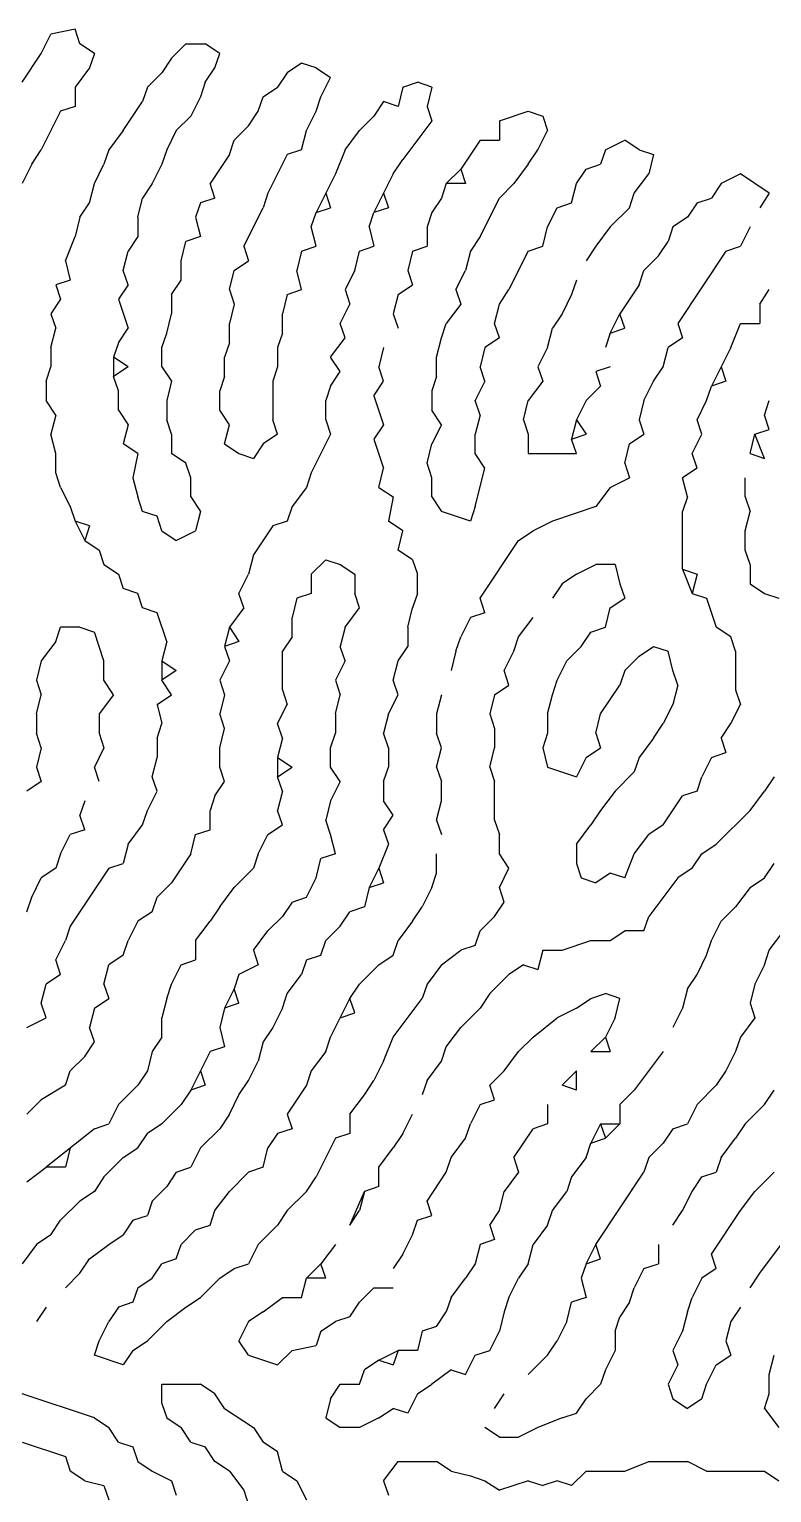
# Model space of a CAD drawing. Extents: x 15 to 2853, y 44 to 1438.
# Drawn here: x 1535.5 to 1689.5, y 1083.5 to 1387 of the extents above; entities that cross this region are included whole.
import ezdxf

# ---------------------------------------------------------------- set-up
doc = ezdxf.new("R2010")
doc.units = 0
doc.layers.add('SKETCH', color=1, linetype='CONTINUOUS')

msp = doc.modelspace()

# ---------------------------------------------------------------- linework, layer by layer
at = {"layer": 'SKETCH'}
for p, q in [((1545, 1387), (1540, 1386)), ((1546, 1384), (1545, 1387)), ((1538, 1382), (1540, 1386)), ((1549, 1382), (1546, 1384)), ((1568, 1384), (1565, 1381)), ((1568, 1384), (1572, 1384)), ((1575, 1382), (1572, 1384)), ((1534, 1376), (1538, 1382)), ((1549, 1382), (1548, 1379)), ((1565, 1381), (1563, 1378)), ((1574, 1379), (1575, 1382)), ((1548, 1379), (1545, 1375)), ((1560, 1375), (1563, 1378)), ((1572, 1376), (1574, 1379)), ((1589, 1378), (1587, 1375)), ((1592, 1380), (1589, 1378)), ((1595, 1379), (1592, 1380)), ((1595, 1379), (1598, 1377)), ((1545, 1375), (1545, 1371)), ((1560, 1375), (1559, 1372)), ((1572, 1376), (1571, 1373)), ((1584, 1373), (1587, 1375)), ((1596, 1373), (1598, 1377)), ((1613, 1375), (1612, 1371)), ((1613, 1375), (1616, 1376)), ((1619, 1375), (1616, 1376)), ((1619, 1375), (1618, 1371)), ((1555, 1366), (1559, 1372)), ((1571, 1373), (1569, 1369)), ((1583, 1370), (1584, 1373)), ((1595, 1370), (1596, 1373)), ((1609, 1372), (1607, 1369)), ((1612, 1371), (1609, 1372)), ((1542, 1370), (1538, 1362)), ((1545, 1371), (1542, 1370)), ((1569, 1369), (1566, 1366)), ((1581, 1367), (1583, 1370)), ((1593, 1366), (1595, 1370)), ((1604, 1366), (1607, 1369)), ((1618, 1371), (1619, 1368)), ((1633, 1368), (1639, 1370)), ((1639, 1370), (1642, 1369)), ((1642, 1369), (1643, 1366)), ((1555, 1366), (1552, 1362)), ((1566, 1366), (1564, 1362)), ((1581, 1367), (1578, 1364)), ((1592, 1362), (1593, 1366)), ((1601, 1362), (1604, 1366)), ((1619, 1368), (1613, 1360)), ((1633, 1368), (1633, 1364)), ((1641, 1362), (1643, 1366)), ((1577, 1361), (1578, 1364)), ((1629, 1364), (1625, 1358)), ((1629, 1364), (1633, 1364)), ((1655, 1362), (1659, 1364)), ((1662, 1362), (1659, 1364)), ((1536, 1359), (1538, 1362)), ((1552, 1362), (1551, 1359)), ((1564, 1362), (1563, 1359)), ((1577, 1361), (1573, 1355)), ((1589, 1361), (1585, 1353)), ((1592, 1362), (1589, 1361)), ((1601, 1362), (1599, 1357)), ((1611, 1357), (1613, 1360)), ((1639, 1359), (1641, 1362)), ((1655, 1362), (1654, 1359)), ((1662, 1362), (1665, 1361)), ((1665, 1361), (1664, 1357)), ((1536, 1359), (1534, 1355)), ((1549, 1355), (1551, 1359)), ((1563, 1359), (1561, 1355)), ((1599, 1357), (1595, 1349)), ((1611, 1357), (1607, 1349)), ((1622, 1355), (1625, 1358)), ((1625, 1358), (1626, 1355)), ((1639, 1359), (1636, 1355)), ((1649, 1355), (1651, 1358)), ((1651, 1358), (1654, 1359)), ((1661, 1353), (1664, 1357)), ((1683, 1357), (1679, 1355)), ((1689, 1353), (1683, 1357)), ((1548, 1351), (1549, 1355)), ((1561, 1355), (1559, 1352)), ((1574, 1352), (1573, 1355)), ((1622, 1355), (1621, 1352)), ((1626, 1355), (1622, 1355)), ((1633, 1352), (1636, 1355)), ((1648, 1351), (1649, 1355)), ((1679, 1355), (1677, 1352)), ((1546, 1348), (1548, 1351)), ((1558, 1348), (1559, 1352)), ((1571, 1351), (1570, 1348)), ((1574, 1352), (1571, 1351)), ((1585, 1353), (1584, 1350)), ((1597, 1353), (1598, 1350)), ((1609, 1353), (1610, 1350)), ((1621, 1352), (1619, 1349)), ((1629, 1344), (1633, 1352)), ((1645, 1350), (1648, 1351)), ((1660, 1350), (1661, 1353)), ((1674, 1351), (1672, 1348)), ((1674, 1351), (1677, 1352)), ((1689, 1353), (1687, 1350)), ((1546, 1348), (1545, 1344)), ((1558, 1348), (1558, 1344)), ((1570, 1348), (1571, 1344)), ((1580, 1342), (1584, 1350)), ((1594, 1346), (1595, 1349)), ((1595, 1349), (1598, 1350)), ((1606, 1346), (1607, 1349)), ((1610, 1350), (1607, 1349)), ((1619, 1349), (1618, 1346)), ((1643, 1346), (1645, 1350)), ((1660, 1350), (1656, 1346)), ((1672, 1348), (1669, 1346)), ((1595, 1342), (1594, 1346)), ((1606, 1346), (1607, 1342)), ((1618, 1346), (1618, 1342)), ((1642, 1342), (1643, 1346)), ((1656, 1346), (1653, 1342)), ((1669, 1346), (1668, 1343)), ((1685, 1346), (1683, 1342)), ((1543, 1339), (1545, 1344)), ((1558, 1344), (1556, 1341)), ((1567, 1339), (1568, 1343)), ((1571, 1344), (1568, 1343)), ((1580, 1342), (1581, 1339)), ((1592, 1341), (1595, 1342)), ((1604, 1341), (1607, 1342)), ((1615, 1341), (1618, 1342)), ((1629, 1344), (1627, 1341)), ((1639, 1341), (1642, 1342)), ((1653, 1342), (1651, 1339)), ((1666, 1340), (1668, 1343)), ((1680, 1341), (1683, 1342)), ((1543, 1339), (1544, 1335)), ((1555, 1337), (1556, 1341)), ((1567, 1335), (1567, 1339)), ((1578, 1337), (1581, 1339)), ((1592, 1341), (1591, 1337)), ((1603, 1337), (1604, 1341)), ((1615, 1341), (1614, 1337)), ((1627, 1341), (1626, 1337)), ((1639, 1341), (1635, 1333)), ((1666, 1340), (1663, 1337)), ((1680, 1341), (1670, 1326)), ((1556, 1334), (1555, 1337)), ((1577, 1333), (1578, 1337)), ((1592, 1333), (1591, 1337)), ((1603, 1337), (1601, 1333)), ((1614, 1337), (1615, 1334)), ((1624, 1333), (1626, 1337)), ((1662, 1334), (1663, 1337)), ((1544, 1335), (1541, 1334)), ((1541, 1334), (1542, 1331)), ((1556, 1334), (1554, 1331)), ((1565, 1332), (1567, 1335)), ((1577, 1333), (1578, 1330)), ((1589, 1332), (1592, 1333)), ((1601, 1333), (1602, 1330)), ((1612, 1332), (1615, 1334)), ((1624, 1333), (1625, 1330)), ((1633, 1330), (1635, 1333)), ((1649, 1335), (1648, 1332)), ((1662, 1334), (1658, 1328)), ((1687, 1330), (1689, 1333)), ((1542, 1331), (1540, 1328)), ((1554, 1331), (1556, 1325)), ((1565, 1332), (1565, 1328)), ((1578, 1330), (1577, 1326)), ((1589, 1332), (1588, 1328)), ((1600, 1326), (1602, 1330)), ((1612, 1332), (1611, 1328)), ((1625, 1330), (1622, 1326)), ((1632, 1326), (1633, 1330)), ((1648, 1332), (1646, 1328)), ((1687, 1330), (1687, 1326)), ((1540, 1328), (1541, 1325)), ((1564, 1324), (1565, 1328)), ((1588, 1324), (1588, 1328)), ((1611, 1328), (1612, 1325)), ((1646, 1328), (1644, 1325)), ((1656, 1324), (1658, 1328)), ((1659, 1325), (1658, 1328)), ((1540, 1321), (1541, 1325)), ((1554, 1322), (1556, 1325)), ((1563, 1321), (1564, 1324)), ((1577, 1322), (1577, 1326)), ((1588, 1324), (1587, 1321)), ((1601, 1323), (1600, 1326)), ((1621, 1323), (1622, 1326)), ((1633, 1323), (1632, 1326)), ((1643, 1321), (1644, 1325)), ((1656, 1324), (1655, 1321)), ((1656, 1324), (1659, 1325)), ((1670, 1326), (1671, 1323)), ((1681, 1321), (1683, 1326)), ((1683, 1326), (1687, 1326)), ((1540, 1321), (1540, 1317)), ((1554, 1322), (1553, 1319)), ((1563, 1317), (1563, 1321)), ((1577, 1322), (1576, 1319)), ((1587, 1321), (1587, 1317)), ((1598, 1319), (1601, 1323)), ((1609, 1321), (1608, 1317)), ((1620, 1319), (1621, 1323)), ((1630, 1321), (1629, 1317)), ((1633, 1323), (1630, 1321)), ((1643, 1321), (1641, 1317)), ((1667, 1317), (1668, 1321)), ((1671, 1323), (1668, 1321)), ((1681, 1321), (1677, 1313)), ((1553, 1319), (1553, 1315)), ((1556, 1317), (1553, 1319)), ((1576, 1315), (1576, 1319)), ((1600, 1316), (1598, 1319)), ((1620, 1315), (1620, 1319)), ((1539, 1314), (1540, 1317)), ((1556, 1317), (1553, 1315)), ((1554, 1312), (1553, 1315)), ((1563, 1317), (1565, 1314)), ((1576, 1315), (1575, 1312)), ((1587, 1317), (1586, 1314)), ((1598, 1313), (1600, 1316)), ((1609, 1314), (1608, 1317)), ((1620, 1315), (1619, 1312)), ((1630, 1314), (1629, 1317)), ((1641, 1317), (1642, 1314)), ((1656, 1317), (1653, 1316)), ((1653, 1316), (1654, 1313)), ((1665, 1314), (1667, 1317)), ((1679, 1317), (1680, 1314)), ((1539, 1314), (1539, 1310)), ((1554, 1308), (1554, 1312)), ((1565, 1314), (1564, 1310)), ((1575, 1308), (1575, 1312)), ((1586, 1314), (1586, 1306)), ((1598, 1313), (1597, 1310)), ((1607, 1311), (1609, 1314)), ((1619, 1312), (1619, 1308)), ((1630, 1314), (1628, 1310)), ((1642, 1314), (1639, 1310)), ((1651, 1310), (1654, 1313)), ((1663, 1310), (1665, 1314)), ((1676, 1310), (1677, 1313)), ((1680, 1314), (1677, 1313)), ((1541, 1307), (1539, 1310)), ((1564, 1310), (1564, 1306)), ((1597, 1306), (1597, 1310)), ((1607, 1311), (1609, 1305)), ((1629, 1307), (1628, 1310)), ((1638, 1306), (1639, 1310)), ((1651, 1310), (1649, 1306)), ((1663, 1310), (1662, 1306)), ((1674, 1306), (1676, 1310)), ((1688, 1307), (1689, 1310)), ((1541, 1307), (1540, 1303)), ((1554, 1308), (1556, 1305)), ((1565, 1303), (1564, 1306)), ((1577, 1305), (1575, 1308)), ((1587, 1303), (1586, 1306)), ((1597, 1306), (1598, 1303)), ((1621, 1305), (1619, 1308)), ((1629, 1307), (1628, 1303)), ((1638, 1306), (1639, 1303)), ((1649, 1306), (1648, 1302)), ((1649, 1306), (1651, 1303)), ((1662, 1306), (1663, 1303)), ((1675, 1303), (1674, 1306)), ((1689, 1304), (1688, 1307)), ((1541, 1299), (1540, 1303)), ((1556, 1305), (1555, 1301)), ((1565, 1303), (1565, 1299)), ((1576, 1301), (1577, 1305)), ((1587, 1303), (1584, 1301)), ((1598, 1303), (1594, 1295)), ((1609, 1305), (1607, 1302)), ((1621, 1305), (1619, 1301)), ((1628, 1299), (1628, 1303)), ((1639, 1303), (1639, 1299)), ((1648, 1302), (1651, 1303)), ((1660, 1301), (1663, 1303)), ((1673, 1299), (1675, 1303)), ((1685, 1299), (1686, 1303)), ((1686, 1303), (1689, 1304)), ((1688, 1298), (1686, 1303)), ((1541, 1295), (1541, 1299)), ((1558, 1299), (1555, 1301)), ((1558, 1299), (1557, 1294)), ((1568, 1297), (1565, 1299)), ((1576, 1301), (1579, 1299)), ((1579, 1299), (1582, 1298)), ((1584, 1301), (1582, 1298)), ((1607, 1302), (1609, 1296)), ((1618, 1297), (1619, 1301)), ((1630, 1296), (1628, 1299)), ((1639, 1299), (1649, 1299)), ((1649, 1299), (1648, 1302)), ((1659, 1297), (1660, 1301)), ((1674, 1296), (1673, 1299)), ((1685, 1299), (1688, 1298)), ((1569, 1294), (1568, 1297)), ((1608, 1292), (1609, 1296)), ((1619, 1294), (1618, 1297)), ((1628, 1288), (1630, 1296)), ((1659, 1297), (1660, 1294)), ((1674, 1296), (1671, 1294)), ((1542, 1292), (1541, 1295)), ((1557, 1294), (1558, 1290)), ((1569, 1290), (1569, 1294)), ((1594, 1295), (1593, 1292)), ((1619, 1290), (1619, 1294)), ((1656, 1292), (1660, 1294)), ((1672, 1290), (1671, 1294)), ((1684, 1290), (1684, 1294)), ((1542, 1292), (1544, 1288)), ((1559, 1287), (1558, 1290)), ((1569, 1290), (1571, 1287)), ((1593, 1292), (1590, 1288)), ((1608, 1292), (1611, 1290)), ((1611, 1290), (1610, 1285)), ((1619, 1290), (1621, 1287)), ((1656, 1292), (1653, 1288)), ((1672, 1290), (1671, 1287)), ((1684, 1290), (1685, 1287)), ((1544, 1288), (1545, 1285)), ((1562, 1286), (1559, 1287)), ((1571, 1287), (1570, 1283)), ((1590, 1288), (1589, 1285)), ((1627, 1285), (1621, 1287)), ((1628, 1288), (1627, 1285)), ((1653, 1288), (1644, 1285)), ((1671, 1275), (1671, 1287)), ((1684, 1283), (1685, 1287)), ((1545, 1285), (1547, 1281)), ((1548, 1284), (1545, 1285)), ((1548, 1284), (1547, 1281)), ((1563, 1283), (1562, 1286)), ((1586, 1284), (1582, 1278)), ((1589, 1285), (1586, 1284)), ((1613, 1283), (1610, 1285)), ((1644, 1285), (1640, 1283)), ((1547, 1281), (1550, 1279)), ((1563, 1283), (1566, 1281)), ((1566, 1281), (1570, 1283)), ((1612, 1279), (1613, 1283)), ((1629, 1269), (1637, 1281)), ((1637, 1281), (1640, 1283)), ((1684, 1279), (1684, 1283)), ((1550, 1279), (1551, 1276)), ((1582, 1278), (1581, 1274)), ((1615, 1277), (1612, 1279)), ((1685, 1276), (1684, 1279)), ((1551, 1276), (1554, 1274)), ((1597, 1277), (1594, 1274)), ((1597, 1277), (1600, 1276)), ((1600, 1276), (1603, 1274)), ((1615, 1277), (1616, 1274)), ((1649, 1274), (1653, 1276)), ((1657, 1276), (1653, 1276)), ((1657, 1276), (1658, 1272)), ((1671, 1275), (1674, 1274)), ((1671, 1275), (1673, 1270)), ((1685, 1276), (1685, 1272)), ((1554, 1274), (1555, 1271)), ((1579, 1270), (1581, 1274)), ((1594, 1274), (1594, 1270)), ((1603, 1274), (1603, 1270)), ((1616, 1270), (1616, 1274)), ((1646, 1272), (1644, 1269)), ((1649, 1274), (1646, 1272)), ((1658, 1272), (1659, 1269)), ((1674, 1274), (1673, 1270)), ((1685, 1272), (1688, 1270)), ((1558, 1270), (1555, 1271)), ((1559, 1267), (1558, 1270)), ((1580, 1267), (1579, 1270)), ((1591, 1269), (1590, 1265)), ((1594, 1270), (1591, 1269)), ((1604, 1267), (1603, 1270)), ((1616, 1270), (1615, 1267)), ((1630, 1266), (1629, 1269)), ((1656, 1267), (1659, 1269)), ((1673, 1270), (1676, 1269)), ((1676, 1269), (1678, 1263)), ((1688, 1270), (1691, 1269)), ((1562, 1266), (1559, 1267)), ((1564, 1260), (1562, 1266)), ((1580, 1267), (1577, 1263)), ((1601, 1263), (1604, 1267)), ((1614, 1263), (1615, 1267)), ((1630, 1266), (1627, 1265)), ((1655, 1263), (1656, 1267)), ((1541, 1260), (1542, 1263)), ((1546, 1263), (1542, 1263)), ((1546, 1263), (1549, 1262)), ((1577, 1263), (1576, 1259)), ((1577, 1263), (1579, 1260)), ((1590, 1261), (1590, 1265)), ((1601, 1263), (1600, 1259)), ((1614, 1263), (1614, 1259)), ((1627, 1265), (1625, 1261)), ((1637, 1261), (1640, 1265)), ((1652, 1262), (1655, 1263)), ((1681, 1261), (1678, 1263)), ((1541, 1260), (1538, 1256)), ((1551, 1256), (1549, 1262)), ((1564, 1260), (1563, 1256)), ((1579, 1260), (1576, 1259)), ((1590, 1261), (1588, 1258)), ((1624, 1258), (1625, 1261)), ((1636, 1258), (1637, 1261)), ((1650, 1259), (1652, 1262)), ((1682, 1258), (1681, 1261)), ((1576, 1259), (1577, 1256)), ((1588, 1250), (1588, 1258)), ((1601, 1256), (1600, 1259)), ((1612, 1256), (1614, 1259)), ((1624, 1258), (1623, 1254)), ((1634, 1254), (1636, 1258)), ((1650, 1259), (1647, 1256)), ((1659, 1254), (1662, 1257)), ((1662, 1257), (1665, 1259)), ((1665, 1259), (1668, 1258)), ((1669, 1254), (1668, 1258)), ((1682, 1258), (1682, 1250)), ((1538, 1256), (1537, 1252)), ((1551, 1252), (1551, 1256)), ((1563, 1256), (1566, 1254)), ((1563, 1256), (1563, 1252)), ((1566, 1254), (1563, 1252)), ((1577, 1256), (1575, 1252)), ((1601, 1256), (1599, 1252)), ((1611, 1252), (1612, 1256)), ((1635, 1251), (1634, 1254)), ((1645, 1252), (1647, 1256)), ((1659, 1254), (1658, 1251)), ((1670, 1251), (1669, 1254)), ((1537, 1252), (1538, 1249)), ((1553, 1249), (1551, 1252)), ((1565, 1249), (1563, 1252)), ((1575, 1252), (1576, 1249)), ((1599, 1252), (1600, 1249)), ((1612, 1249), (1611, 1252)), ((1632, 1249), (1635, 1251)), ((1644, 1249), (1645, 1252)), ((1654, 1245), (1658, 1251)), ((1670, 1251), (1669, 1247)), ((1537, 1245), (1538, 1249)), ((1553, 1249), (1550, 1245)), ((1562, 1247), (1565, 1249)), ((1576, 1249), (1575, 1245)), ((1588, 1250), (1589, 1247)), ((1599, 1245), (1600, 1249)), ((1610, 1245), (1612, 1249)), ((1621, 1249), (1620, 1245)), ((1632, 1249), (1631, 1245)), ((1643, 1245), (1644, 1249)), ((1682, 1250), (1683, 1247)), ((1537, 1245), (1537, 1241)), ((1550, 1245), (1550, 1241)), ((1562, 1247), (1563, 1243)), ((1576, 1242), (1575, 1245)), ((1587, 1243), (1589, 1247)), ((1599, 1245), (1599, 1241)), ((1610, 1245), (1609, 1241)), ((1620, 1245), (1620, 1241)), ((1631, 1245), (1632, 1242)), ((1643, 1245), (1643, 1241)), ((1653, 1241), (1654, 1245)), ((1669, 1247), (1667, 1243)), ((1681, 1243), (1683, 1247)), ((1562, 1240), (1563, 1243)), ((1575, 1238), (1576, 1242)), ((1588, 1240), (1587, 1243)), ((1632, 1242), (1632, 1238)), ((1665, 1240), (1667, 1243)), ((1679, 1240), (1681, 1243)), ((1538, 1238), (1537, 1241)), ((1550, 1241), (1551, 1238)), ((1562, 1240), (1562, 1236)), ((1588, 1240), (1587, 1236)), ((1598, 1238), (1599, 1241)), ((1610, 1238), (1609, 1241)), ((1621, 1238), (1620, 1241)), ((1643, 1241), (1642, 1238)), ((1653, 1241), (1654, 1238)), ((1665, 1240), (1662, 1236)), ((1679, 1240), (1680, 1237)), ((1538, 1238), (1537, 1234)), ((1551, 1238), (1549, 1234)), ((1561, 1232), (1562, 1236)), ((1575, 1234), (1575, 1238)), ((1587, 1236), (1590, 1234)), ((1587, 1236), (1587, 1232)), ((1598, 1234), (1598, 1238)), ((1610, 1238), (1610, 1234)), ((1620, 1234), (1621, 1238)), ((1631, 1234), (1632, 1238)), ((1642, 1238), (1643, 1234)), ((1651, 1236), (1649, 1232)), ((1651, 1236), (1654, 1238)), ((1662, 1236), (1661, 1233)), ((1677, 1236), (1675, 1232)), ((1677, 1236), (1680, 1237)), ((1537, 1234), (1538, 1231)), ((1550, 1231), (1549, 1234)), ((1576, 1231), (1575, 1234)), ((1587, 1232), (1590, 1234)), ((1600, 1231), (1598, 1234)), ((1609, 1231), (1610, 1234)), ((1620, 1234), (1621, 1231)), ((1631, 1234), (1632, 1231)), ((1643, 1234), (1649, 1232)), ((1661, 1233), (1657, 1229)), ((1538, 1231), (1535, 1229)), ((1562, 1229), (1561, 1232)), ((1574, 1228), (1576, 1231)), ((1588, 1229), (1587, 1232)), ((1600, 1231), (1598, 1227)), ((1609, 1231), (1609, 1227)), ((1621, 1227), (1621, 1231)), ((1632, 1223), (1632, 1231)), ((1674, 1229), (1675, 1232)), ((1690, 1232), (1688, 1229)), ((1547, 1227), (1546, 1224)), ((1560, 1225), (1562, 1229)), ((1574, 1228), (1573, 1225)), ((1588, 1229), (1587, 1225)), ((1598, 1227), (1597, 1223)), ((1611, 1224), (1609, 1227)), ((1620, 1223), (1621, 1227)), ((1657, 1229), (1654, 1225)), ((1667, 1222), (1671, 1228)), ((1674, 1229), (1671, 1228)), ((1685, 1225), (1688, 1229)), ((1547, 1221), (1546, 1224)), ((1559, 1222), (1560, 1225)), ((1573, 1221), (1573, 1225)), ((1588, 1222), (1587, 1225)), ((1609, 1221), (1611, 1224)), ((1654, 1225), (1652, 1222)), ((1678, 1218), (1685, 1225)), ((1547, 1221), (1544, 1220)), ((1556, 1218), (1559, 1222)), ((1570, 1220), (1573, 1221)), ((1585, 1220), (1588, 1222)), ((1598, 1220), (1597, 1223)), ((1609, 1221), (1610, 1218)), ((1620, 1223), (1621, 1220)), ((1632, 1223), (1633, 1220)), ((1649, 1218), (1652, 1222)), ((1667, 1222), (1664, 1220)), ((1542, 1216), (1544, 1220)), ((1556, 1218), (1555, 1214)), ((1569, 1216), (1570, 1220)), ((1583, 1216), (1585, 1220)), ((1599, 1216), (1598, 1220)), ((1610, 1218), (1608, 1213)), ((1633, 1216), (1633, 1220)), ((1649, 1218), (1649, 1214)), ((1661, 1216), (1664, 1220)), ((1675, 1216), (1678, 1218)), ((1542, 1216), (1541, 1213)), ((1552, 1213), (1555, 1214)), ((1569, 1216), (1565, 1210)), ((1583, 1216), (1582, 1213)), ((1595, 1211), (1596, 1215)), ((1599, 1216), (1596, 1215)), ((1620, 1212), (1620, 1216)), ((1635, 1213), (1633, 1216)), ((1649, 1214), (1650, 1211)), ((1659, 1211), (1661, 1216)), ((1673, 1213), (1675, 1216)), ((1688, 1211), (1690, 1214)), ((1536, 1207), (1538, 1211)), ((1541, 1213), (1538, 1211)), ((1552, 1213), (1544, 1201)), ((1582, 1213), (1578, 1209)), ((1593, 1207), (1595, 1211)), ((1608, 1213), (1606, 1209)), ((1608, 1213), (1609, 1210)), ((1619, 1209), (1620, 1212)), ((1633, 1209), (1635, 1213)), ((1650, 1211), (1653, 1210)), ((1656, 1212), (1653, 1210)), ((1659, 1211), (1656, 1212)), ((1670, 1211), (1664, 1203)), ((1673, 1213), (1670, 1211)), ((1685, 1209), (1688, 1211)), ((1565, 1210), (1562, 1207)), ((1575, 1205), (1578, 1209)), ((1606, 1209), (1605, 1205)), ((1606, 1209), (1609, 1210)), ((1619, 1209), (1617, 1205)), ((1634, 1206), (1633, 1209)), ((1685, 1209), (1682, 1205)), ((1535, 1204), (1536, 1207)), ((1561, 1204), (1562, 1207)), ((1575, 1205), (1573, 1202)), ((1590, 1206), (1588, 1203)), ((1590, 1206), (1593, 1207)), ((1605, 1205), (1602, 1204)), ((1615, 1202), (1617, 1205)), ((1632, 1203), (1634, 1206)), ((1679, 1202), (1682, 1205)), ((1558, 1202), (1556, 1198)), ((1561, 1204), (1558, 1202)), ((1570, 1198), (1573, 1202)), ((1585, 1200), (1588, 1203)), ((1600, 1201), (1602, 1204)), ((1615, 1202), (1612, 1198)), ((1632, 1203), (1629, 1200)), ((1663, 1200), (1664, 1203)), ((1677, 1198), (1679, 1202)), ((1544, 1201), (1543, 1198)), ((1582, 1196), (1585, 1200)), ((1597, 1198), (1600, 1201)), ((1628, 1197), (1629, 1200)), ((1656, 1198), (1659, 1200)), ((1663, 1200), (1659, 1200)), ((1689, 1196), (1692, 1200)), ((1541, 1194), (1543, 1198)), ((1555, 1195), (1556, 1198)), ((1570, 1198), (1570, 1194)), ((1582, 1196), (1583, 1193)), ((1596, 1195), (1597, 1198)), ((1611, 1195), (1612, 1198)), ((1621, 1193), (1625, 1196)), ((1628, 1197), (1625, 1196)), ((1642, 1196), (1641, 1192)), ((1642, 1196), (1646, 1196)), ((1646, 1196), (1652, 1198)), ((1652, 1198), (1656, 1198)), ((1676, 1195), (1677, 1198)), ((1688, 1193), (1689, 1196)), ((1542, 1191), (1541, 1194)), ((1551, 1189), (1552, 1193)), ((1555, 1195), (1552, 1193)), ((1565, 1189), (1567, 1193)), ((1567, 1193), (1570, 1194)), ((1583, 1193), (1579, 1191)), ((1593, 1194), (1592, 1191)), ((1593, 1194), (1596, 1195)), ((1608, 1193), (1604, 1189)), ((1608, 1193), (1611, 1195)), ((1621, 1193), (1618, 1189)), ((1638, 1193), (1635, 1191)), ((1638, 1193), (1641, 1192)), ((1674, 1191), (1676, 1195)), ((1688, 1193), (1686, 1189)), ((1542, 1191), (1539, 1189)), ((1579, 1191), (1578, 1188)), ((1589, 1187), (1592, 1191)), ((1631, 1187), (1635, 1191)), ((1672, 1188), (1674, 1191)), ((1538, 1185), (1539, 1189)), ((1551, 1189), (1552, 1186)), ((1564, 1186), (1565, 1189)), ((1578, 1188), (1576, 1184)), ((1579, 1185), (1578, 1188)), ((1588, 1184), (1589, 1187)), ((1602, 1186), (1604, 1189)), ((1618, 1189), (1617, 1186)), ((1631, 1187), (1629, 1184)), ((1652, 1186), (1655, 1187)), ((1658, 1186), (1655, 1187)), ((1672, 1188), (1671, 1184)), ((1686, 1189), (1685, 1185)), ((1539, 1182), (1538, 1185)), ((1549, 1184), (1548, 1180)), ((1549, 1184), (1552, 1186)), ((1564, 1186), (1563, 1182)), ((1576, 1184), (1575, 1180)), ((1579, 1185), (1576, 1184)), ((1588, 1184), (1586, 1180)), ((1598, 1178), (1602, 1186)), ((1603, 1183), (1602, 1186)), ((1611, 1178), (1617, 1186)), ((1629, 1184), (1625, 1180)), ((1649, 1184), (1645, 1182)), ((1649, 1184), (1652, 1186)), ((1657, 1182), (1658, 1186)), ((1671, 1184), (1669, 1180)), ((1685, 1185), (1686, 1182)), ((1535, 1180), (1539, 1182)), ((1563, 1178), (1563, 1182)), ((1600, 1182), (1603, 1183)), ((1640, 1178), (1645, 1182)), ((1657, 1182), (1655, 1178)), ((1686, 1182), (1683, 1178)), ((1549, 1177), (1548, 1180)), ((1563, 1178), (1561, 1175)), ((1575, 1180), (1576, 1176)), ((1586, 1180), (1584, 1177)), ((1597, 1175), (1598, 1178)), ((1609, 1173), (1611, 1178)), ((1622, 1176), (1625, 1180)), ((1640, 1178), (1637, 1175)), ((1655, 1178), (1652, 1175)), ((1655, 1178), (1656, 1175)), ((1683, 1178), (1682, 1175)), ((1547, 1174), (1549, 1177)), ((1561, 1175), (1560, 1171)), ((1573, 1175), (1569, 1167)), ((1576, 1176), (1573, 1175)), ((1584, 1177), (1583, 1173)), ((1597, 1175), (1594, 1171)), ((1621, 1173), (1622, 1176)), ((1634, 1171), (1637, 1175)), ((1652, 1175), (1656, 1175)), ((1667, 1175), (1661, 1167)), ((1682, 1175), (1680, 1171)), ((1547, 1174), (1544, 1171)), ((1581, 1169), (1583, 1173)), ((1609, 1173), (1607, 1169)), ((1618, 1169), (1621, 1173)), ((1543, 1168), (1544, 1171)), ((1560, 1171), (1558, 1168)), ((1571, 1171), (1572, 1168)), ((1579, 1166), (1581, 1169)), ((1594, 1171), (1593, 1168)), ((1605, 1166), (1607, 1169)), ((1618, 1169), (1617, 1166)), ((1634, 1171), (1631, 1168)), ((1646, 1168), (1649, 1171)), ((1649, 1167), (1649, 1171)), ((1680, 1171), (1678, 1168)), ((1543, 1168), (1538, 1165)), ((1558, 1168), (1554, 1164)), ((1569, 1167), (1567, 1164)), ((1572, 1168), (1569, 1167)), ((1577, 1162), (1579, 1166)), ((1593, 1168), (1589, 1162)), ((1602, 1162), (1605, 1166)), ((1632, 1165), (1631, 1168)), ((1649, 1167), (1646, 1168)), ((1661, 1167), (1658, 1164)), ((1678, 1168), (1674, 1164)), ((1688, 1164), (1690, 1167)), ((1535, 1162), (1538, 1165)), ((1554, 1164), (1552, 1160)), ((1563, 1160), (1567, 1164)), ((1629, 1164), (1627, 1160)), ((1629, 1164), (1632, 1165)), ((1643, 1164), (1643, 1160)), ((1658, 1164), (1658, 1160)), ((1674, 1164), (1672, 1160)), ((1688, 1164), (1684, 1160)), ((1549, 1159), (1552, 1160)), ((1563, 1160), (1560, 1158)), ((1577, 1162), (1575, 1159)), ((1589, 1162), (1590, 1159)), ((1602, 1162), (1602, 1158)), ((1613, 1158), (1615, 1162)), ((1626, 1157), (1627, 1160)), ((1643, 1160), (1640, 1159)), ((1654, 1160), (1652, 1156)), ((1654, 1160), (1655, 1157)), ((1654, 1160), (1658, 1160)), ((1655, 1157), (1658, 1160)), ((1669, 1159), (1672, 1160)), ((1684, 1160), (1682, 1157)), ((1549, 1159), (1539, 1151)), ((1558, 1155), (1560, 1158)), ((1571, 1155), (1575, 1159)), ((1587, 1158), (1585, 1155)), ((1590, 1159), (1587, 1158)), ((1599, 1157), (1595, 1149)), ((1602, 1158), (1599, 1157)), ((1613, 1158), (1611, 1155)), ((1623, 1153), (1626, 1157)), ((1636, 1153), (1640, 1159)), ((1652, 1156), (1655, 1157)), ((1669, 1159), (1667, 1156)), ((1679, 1153), (1682, 1157)), ((1544, 1155), (1543, 1151)), ((1555, 1153), (1558, 1155)), ((1571, 1155), (1569, 1151)), ((1584, 1151), (1585, 1155)), ((1608, 1151), (1611, 1155)), ((1651, 1153), (1652, 1156)), ((1664, 1153), (1667, 1156)), ((1535, 1148), (1539, 1151)), ((1543, 1151), (1539, 1151)), ((1555, 1153), (1551, 1149)), ((1566, 1150), (1569, 1151)), ((1584, 1151), (1581, 1150)), ((1608, 1147), (1608, 1151)), ((1622, 1150), (1623, 1153)), ((1636, 1153), (1637, 1150)), ((1651, 1153), (1648, 1149)), ((1664, 1153), (1663, 1150)), ((1679, 1153), (1678, 1150)), ((1551, 1149), (1549, 1146)), ((1566, 1150), (1564, 1147)), ((1581, 1150), (1577, 1146)), ((1593, 1146), (1595, 1149)), ((1618, 1144), (1622, 1150)), ((1637, 1150), (1634, 1146)), ((1648, 1149), (1647, 1146)), ((1653, 1135), (1663, 1150)), ((1673, 1146), (1675, 1149)), ((1675, 1149), (1678, 1150)), ((1690, 1150), (1686, 1146)), ((1549, 1146), (1546, 1144)), ((1564, 1147), (1561, 1144)), ((1574, 1142), (1577, 1146)), ((1593, 1146), (1589, 1142)), ((1602, 1139), (1605, 1146)), ((1605, 1146), (1604, 1142)), ((1608, 1147), (1605, 1146)), ((1633, 1142), (1634, 1146)), ((1644, 1142), (1647, 1146)), ((1671, 1142), (1673, 1146)), ((1683, 1142), (1686, 1146)), ((1542, 1140), (1546, 1144)), ((1561, 1144), (1560, 1141)), ((1573, 1139), (1574, 1142)), ((1589, 1142), (1587, 1139)), ((1602, 1139), (1604, 1142)), ((1619, 1141), (1618, 1144)), ((1631, 1139), (1633, 1142)), ((1643, 1139), (1644, 1142)), ((1669, 1139), (1671, 1142)), ((1677, 1133), (1683, 1142)), ((1540, 1137), (1542, 1140)), ((1557, 1140), (1555, 1137)), ((1557, 1140), (1560, 1141)), ((1570, 1138), (1573, 1139)), ((1583, 1135), (1587, 1139)), ((1615, 1137), (1616, 1140)), ((1616, 1140), (1619, 1141)), ((1631, 1139), (1632, 1136)), ((1643, 1139), (1640, 1135)), ((1540, 1137), (1537, 1135)), ((1552, 1135), (1555, 1137)), ((1567, 1135), (1570, 1138)), ((1613, 1133), (1615, 1137)), ((1632, 1136), (1629, 1135)), ((1687, 1129), (1693, 1137)), ((1537, 1135), (1534, 1131)), ((1548, 1132), (1552, 1135)), ((1566, 1132), (1567, 1135)), ((1583, 1135), (1581, 1131)), ((1599, 1135), (1596, 1131)), ((1613, 1133), (1611, 1130)), ((1629, 1135), (1628, 1131)), ((1639, 1131), (1640, 1135)), ((1651, 1131), (1653, 1135)), ((1654, 1132), (1653, 1135)), ((1666, 1135), (1666, 1131)), ((1678, 1130), (1677, 1133)), ((1546, 1129), (1548, 1132)), ((1561, 1128), (1563, 1131)), ((1566, 1132), (1563, 1131)), ((1575, 1128), (1578, 1130)), ((1578, 1130), (1581, 1131)), ((1596, 1131), (1593, 1128)), ((1597, 1128), (1596, 1131)), ((1628, 1131), (1626, 1128)), ((1639, 1131), (1637, 1128)), ((1651, 1131), (1650, 1128)), ((1651, 1131), (1654, 1132)), ((1663, 1130), (1661, 1126)), ((1663, 1130), (1666, 1131)), ((1678, 1130), (1675, 1128)), ((1543, 1126), (1546, 1129)), ((1558, 1126), (1557, 1123)), ((1558, 1126), (1561, 1128)), ((1571, 1124), (1575, 1128)), ((1592, 1124), (1593, 1128)), ((1597, 1128), (1593, 1128)), ((1604, 1123), (1607, 1126)), ((1607, 1126), (1611, 1126)), ((1623, 1124), (1626, 1128)), ((1635, 1124), (1637, 1128)), ((1650, 1128), (1651, 1124)), ((1660, 1123), (1661, 1126)), ((1675, 1128), (1673, 1124)), ((1685, 1126), (1687, 1129)), ((1557, 1123), (1554, 1122)), ((1568, 1122), (1571, 1124)), ((1584, 1121), (1588, 1124)), ((1588, 1124), (1592, 1124)), ((1602, 1120), (1604, 1123)), ((1623, 1124), (1622, 1121)), ((1635, 1124), (1634, 1121)), ((1647, 1119), (1648, 1123)), ((1651, 1124), (1648, 1123)), ((1660, 1123), (1658, 1120)), ((1672, 1121), (1673, 1124)), ((1539, 1122), (1537, 1119)), ((1554, 1122), (1552, 1119)), ((1564, 1119), (1568, 1122)), ((1584, 1121), (1581, 1119)), ((1602, 1120), (1599, 1119)), ((1620, 1118), (1622, 1121)), ((1634, 1121), (1633, 1117)), ((1657, 1117), (1658, 1120)), ((1672, 1121), (1671, 1117)), ((1683, 1122), (1681, 1119)), ((1550, 1115), (1552, 1119)), ((1560, 1115), (1564, 1119)), ((1581, 1119), (1579, 1115)), ((1596, 1117), (1595, 1114)), ((1596, 1117), (1599, 1119)), ((1617, 1117), (1616, 1113)), ((1620, 1118), (1617, 1117)), ((1631, 1113), (1633, 1117)), ((1647, 1119), (1645, 1115)), ((1657, 1117), (1657, 1113)), ((1671, 1117), (1669, 1113)), ((1681, 1119), (1680, 1115)), ((1549, 1112), (1550, 1115)), ((1557, 1113), (1560, 1115)), ((1581, 1112), (1579, 1115)), ((1590, 1113), (1595, 1114)), ((1643, 1112), (1645, 1115)), ((1680, 1115), (1681, 1112)), ((1555, 1110), (1549, 1112)), ((1557, 1113), (1555, 1110)), ((1581, 1112), (1587, 1110)), ((1590, 1113), (1587, 1110)), ((1608, 1111), (1605, 1109)), ((1608, 1111), (1612, 1113)), ((1608, 1111), (1611, 1110)), ((1612, 1113), (1611, 1110)), ((1616, 1113), (1612, 1113)), ((1626, 1108), (1628, 1112)), ((1628, 1112), (1631, 1113)), ((1639, 1108), (1643, 1112)), ((1657, 1113), (1655, 1109)), ((1669, 1113), (1670, 1110)), ((1678, 1110), (1681, 1112)), ((1689, 1108), (1690, 1112)), ((1604, 1106), (1605, 1109)), ((1623, 1109), (1619, 1106)), ((1623, 1109), (1626, 1108)), ((1655, 1109), (1654, 1106)), ((1670, 1110), (1668, 1106)), ((1676, 1106), (1678, 1110)), ((1689, 1104), (1689, 1108)), ((1563, 1102), (1563, 1106)), ((1563, 1106), (1571, 1106)), ((1574, 1104), (1571, 1106)), ((1598, 1103), (1600, 1106)), ((1600, 1106), (1604, 1106)), ((1616, 1104), (1619, 1106)), ((1654, 1106), (1651, 1103)), ((1668, 1106), (1669, 1103)), ((1675, 1103), (1676, 1106)), ((1549, 1099), (1534, 1104)), ((1563, 1102), (1564, 1099)), ((1576, 1101), (1574, 1104)), ((1598, 1103), (1597, 1099)), ((1616, 1104), (1614, 1100)), ((1632, 1101), (1634, 1104)), ((1649, 1100), (1651, 1103)), ((1669, 1103), (1672, 1101)), ((1675, 1103), (1672, 1101)), ((1688, 1101), (1689, 1104)), ((1549, 1099), (1552, 1097)), ((1564, 1099), (1567, 1097)), ((1576, 1101), (1582, 1097)), ((1597, 1099), (1600, 1097)), ((1608, 1099), (1604, 1097)), ((1608, 1099), (1611, 1101)), ((1614, 1100), (1611, 1101)), ((1646, 1099), (1641, 1097)), ((1646, 1099), (1649, 1100)), ((1688, 1101), (1691, 1097)), ((1554, 1094), (1552, 1097)), ((1569, 1094), (1567, 1097)), ((1582, 1097), (1584, 1094)), ((1604, 1097), (1600, 1097)), ((1633, 1095), (1630, 1097)), ((1641, 1097), (1637, 1095)), ((1534, 1094), (1543, 1091)), ((1554, 1094), (1557, 1093)), ((1557, 1093), (1558, 1090)), ((1569, 1094), (1572, 1093)), ((1574, 1090), (1572, 1093)), ((1587, 1092), (1584, 1094)), ((1633, 1095), (1637, 1095)), ((1543, 1091), (1544, 1088)), ((1558, 1090), (1561, 1088)), ((1577, 1088), (1574, 1090)), ((1588, 1088), (1587, 1092)), ((1609, 1086), (1612, 1090)), ((1612, 1090), (1620, 1090)), ((1623, 1088), (1620, 1090)), ((1659, 1088), (1664, 1090)), ((1664, 1090), (1672, 1090)), ((1676, 1088), (1672, 1090)), ((1547, 1086), (1544, 1088)), ((1561, 1088), (1565, 1086)), ((1577, 1088), (1580, 1084)), ((1588, 1088), (1591, 1086)), ((1623, 1088), (1627, 1087)), ((1627, 1087), (1630, 1086)), ((1651, 1088), (1648, 1085)), ((1651, 1088), (1659, 1088)), ((1676, 1088), (1688, 1088)), ((1688, 1088), (1691, 1086)), ((1547, 1086), (1551, 1085)), ((1551, 1085), (1552, 1082)), ((1565, 1086), (1566, 1083)), ((1580, 1084), (1581, 1081)), ((1591, 1086), (1593, 1082)), ((1609, 1086), (1610, 1083)), ((1630, 1086), (1633, 1084)), ((1639, 1086), (1633, 1084)), ((1639, 1086), (1642, 1085)), ((1645, 1086), (1642, 1085)), ((1648, 1085), (1645, 1086))]:
    msp.add_line(p, q, dxfattribs=at)

doc.saveas('drawing.dxf')
